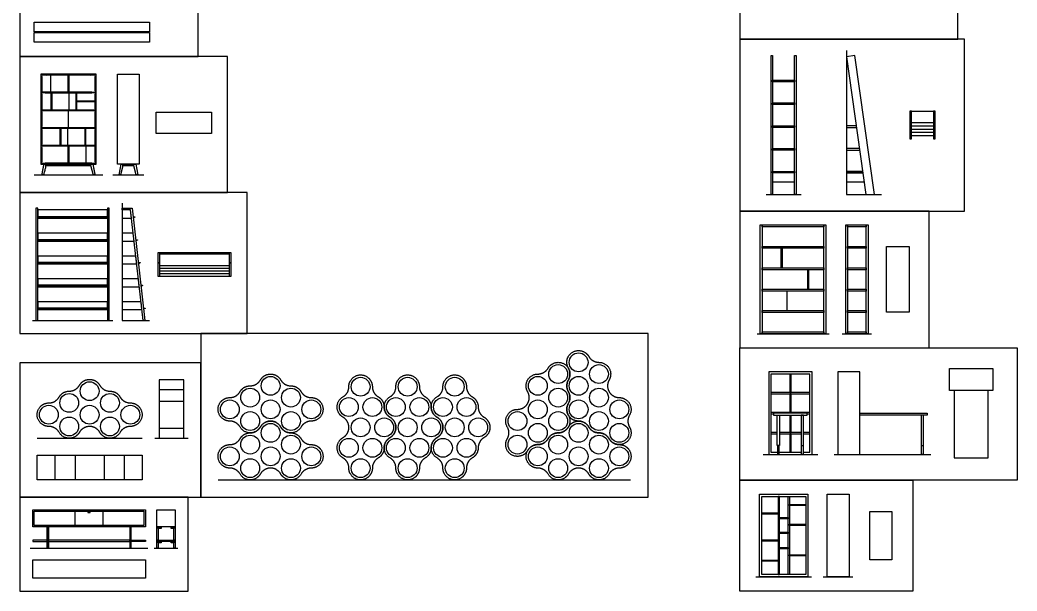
# Model space of a CAD drawing. Header units: millimetres. Extents: x 0.1 to 32.5, y -0.4 to 24.1.
# Drawn here: x 11.41 to 29.18, y 0.08 to 10.26 of the extents above; entities that cross this region are included whole.
import ezdxf

# ---------------------------------------------------------------- set-up
doc = ezdxf.new("R2010")
doc.units = ezdxf.units.MM
for name, color, linetype, true_color in [('2D$AG-DETAILS', 7, 'Continuous', 0x66ffff), ('2D$AG-DETAILS-DIAGRAM', 7, 'Continuous', 0xccff66), ('2D$AG-DIAGRAM', 7, 'Continuous', 0xfecc66), ('2D$AG-FURNITURE', 7, 'Continuous', 0x66ccff), ('2D$X-VPRT', 6, 'Continuous', 0xff00ff), ('AG-DIAGRAM', 7, 'Continuous', 0xfecc66), ('AG-FURNITURE', 7, 'Continuous', 0x66ccff), ('X-VPRT', 6, 'Continuous', 0xff00ff)]:
    doc.layers.add(name, color=color, linetype=linetype, true_color=true_color)

msp = doc.modelspace()

# ---------------------------------------------------------------- linework, layer by layer
at = {"layer": '2D$AG-DETAILS'}
for points in [[(11.871, 7.661), (11.871, 7.693)], [(12.673, 7.661), (12.673, 7.693)], [(13.243, 7.661), (13.243, 7.693)], [(13.436, 7.661), (13.436, 7.693)], [(11.903, 0.845), (11.903, 1.226)], [(13.376, 0.845), (13.376, 1.226)]]:
    msp.add_lwpolyline(points, dxfattribs=at)
at = {"layer": '2D$AG-DETAILS-DIAGRAM'}
for points in [[(13.89, 3.674), (14.329, 3.674)], [(13.89, 3.465), (14.329, 3.465)], [(13.89, 2.987), (14.329, 2.987)], [(12.031, 2.502), (12.031, 2.064)], [(12.392, 2.502), (12.392, 2.064)], [(12.906, 2.502), (12.906, 2.064)], [(13.267, 2.502), (13.267, 2.064)]]:
    msp.add_lwpolyline(points, dxfattribs=at)
at = {"layer": '2D$AG-DIAGRAM'}
for points in [[(26.136, 9.714), (26.136, 7.152), (26.764, 7.152)], [(11.661, 7.502), (12.883, 7.502)], [(13.061, 7.502), (13.618, 7.502)], [(24.704, 7.152), (25.329, 7.152)], [(13.229, 6.994), (13.229, 4.902), (13.718, 4.902)], [(11.63, 4.902), (13.062, 4.902)], [(24.544, 4.667), (25.827, 4.667)], [(26.061, 4.667), (26.584, 4.667)], [(11.714, 2.807), (13.584, 2.807)], [(13.812, 2.807), (14.407, 2.807)], [(14.939, 2.064), (22.29, 2.064)], [(11.59, 0.845), (13.689, 0.845)], [(13.799, 0.845), (14.223, 0.845)]]:
    msp.add_lwpolyline(points, dxfattribs=at)
at = {"layer": '2D$AG-FURNITURE'}
for points in [[(11.662, 10.22), (13.719, 10.22), (13.719, 10.049), (11.662, 10.049)], [(11.662, 10.036), (13.719, 10.036), (13.719, 9.865), (11.662, 9.865)], [(11.827, 10.036), (11.827, 10.049), (11.839, 10.049), (11.839, 10.036)], [(12.163, 10.036), (12.163, 10.049), (12.176, 10.049), (12.176, 10.036)], [(12.5, 10.036), (12.5, 10.049), (12.512, 10.049), (12.512, 10.036)], [(12.836, 10.036), (12.836, 10.049), (12.849, 10.049), (12.849, 10.036)], [(13.173, 10.036), (13.173, 10.049), (13.186, 10.049), (13.186, 10.036)], [(13.509, 10.036), (13.509, 10.049), (13.522, 10.049), (13.522, 10.036)], [(24.82, 7.152), (24.792, 7.152), (24.792, 9.626), (24.82, 9.626)], [(25.241, 7.152), (25.213, 7.152), (25.213, 9.626), (25.241, 9.626)], [(26.634, 7.152), (26.287, 9.626), (26.136, 9.605), (26.481, 7.152)], [(12.767, 7.693), (12.767, 9.293), (11.777, 9.293), (11.777, 7.693)], [(12.282, 8.977), (12.282, 9.274), (12.262, 9.274), (12.262, 8.977)], [(13.149, 9.293), (13.53, 9.293), (13.53, 7.693), (13.149, 7.693)], [(11.98, 8.66), (11.98, 8.958), (11.961, 8.958), (11.961, 8.66)], [(12.424, 8.66), (12.424, 8.958), (12.405, 8.958), (12.405, 8.66)], [(12.424, 8.819), (12.748, 8.819), (12.748, 8.8), (12.424, 8.8)], [(13.834, 8.617), (14.824, 8.617), (14.824, 8.236), (13.834, 8.236)], [(27.268, 8.487), (27.296, 8.487), (27.296, 8.638), (27.268, 8.638)], [(27.689, 8.487), (27.717, 8.487), (27.717, 8.638), (27.689, 8.638)], [(27.268, 8.14), (27.296, 8.14), (27.296, 8.487), (27.268, 8.487)], [(27.689, 8.14), (27.717, 8.14), (27.717, 8.487), (27.689, 8.487)], [(12.14, 8.028), (12.14, 8.325), (12.121, 8.325), (12.121, 8.028)], [(12.583, 8.028), (12.583, 8.325), (12.564, 8.325), (12.564, 8.028)], [(12.282, 7.712), (12.282, 8.009), (12.262, 8.009), (12.262, 7.712)], [(13.339, 7.661), (13.243, 7.661), (13.201, 7.502), (13.173, 7.502), (13.209, 7.693), (13.243, 7.693), (13.339, 7.693), (13.436, 7.693), (13.47, 7.693), (13.506, 7.502), (13.478, 7.502), (13.436, 7.661)], [(24.82, 7.375), (25.213, 7.375), (25.213, 7.534), (24.82, 7.534)], [(11.692, 6.909), (11.692, 4.902), (11.727, 4.902), (11.727, 6.909)], [(12.965, 6.752), (12.965, 6.877), (11.727, 6.877), (11.727, 6.752)], [(12.965, 6.909), (12.965, 4.902), (13, 4.902), (13, 6.909)], [(13.229, 6.909), (13.407, 6.909), (13.635, 4.902), (13.603, 4.902), (13.378, 6.877), (13.229, 6.877)], [(13.378, 6.877), (13.229, 6.877), (13.229, 6.726), (13.395, 6.726)], [(11.727, 6.752), (11.727, 6.746), (12.965, 6.746), (12.965, 6.752)], [(11.727, 6.746), (11.727, 6.726), (12.965, 6.726), (12.965, 6.746)], [(24.633, 4.667), (24.598, 4.667), (24.598, 6.607), (24.633, 6.607)], [(24.633, 6.572), (24.633, 6.607), (25.736, 6.607), (25.736, 6.572)], [(25.771, 4.667), (25.736, 4.667), (25.736, 6.607), (25.771, 6.607)], [(26.158, 4.667), (26.123, 4.667), (26.123, 6.607), (26.158, 6.607)], [(26.158, 6.572), (26.158, 6.607), (26.487, 6.607), (26.487, 6.572)], [(26.522, 4.667), (26.487, 4.667), (26.487, 6.607), (26.522, 6.607)], [(12.965, 6.345), (12.965, 6.46), (11.727, 6.46), (11.727, 6.345)], [(13.426, 6.46), (13.229, 6.46), (13.229, 6.32), (13.442, 6.32)], [(11.727, 6.345), (11.727, 6.339), (12.965, 6.339), (12.965, 6.345)], [(11.727, 6.339), (11.727, 6.32), (12.965, 6.32), (12.965, 6.339)], [(24.633, 6.191), (24.633, 6.226), (25.736, 6.226), (25.736, 6.191)], [(26.158, 6.191), (26.158, 6.226), (26.487, 6.226), (26.487, 6.191)], [(27.252, 6.223), (27.252, 5.052), (26.853, 5.052), (26.853, 6.223)], [(12.965, 5.939), (12.965, 6.053), (11.727, 6.053), (11.727, 5.939)], [(13.472, 6.053), (13.229, 6.053), (13.229, 5.914), (13.488, 5.914)], [(13.864, 5.931), (13.899, 5.931), (13.899, 6.109), (13.864, 6.109)], [(13.899, 6.109), (13.899, 6.091), (15.137, 6.091), (15.137, 6.109)], [(15.137, 5.931), (15.172, 5.931), (15.172, 6.109), (15.137, 6.109)], [(24.976, 5.845), (24.976, 6.191), (24.988, 6.191), (24.988, 5.845)], [(11.727, 5.939), (11.727, 5.933), (12.965, 5.933), (12.965, 5.939)], [(11.727, 5.933), (11.727, 5.914), (12.965, 5.914), (12.965, 5.933)], [(13.864, 5.697), (13.899, 5.697), (13.899, 5.931), (13.864, 5.931)], [(15.137, 5.697), (15.172, 5.697), (15.172, 5.931), (15.137, 5.931)], [(24.633, 5.81), (24.633, 5.845), (25.736, 5.845), (25.736, 5.81)], [(25.45, 5.464), (25.45, 5.81), (25.462, 5.81), (25.462, 5.464)], [(26.158, 5.81), (26.158, 5.845), (26.487, 5.845), (26.487, 5.81)], [(12.965, 5.533), (12.965, 5.647), (11.727, 5.647), (11.727, 5.533)], [(11.727, 5.533), (11.727, 5.526), (12.965, 5.526), (12.965, 5.533)], [(11.727, 5.526), (11.727, 5.507), (12.965, 5.507), (12.965, 5.526)], [(13.518, 5.647), (13.229, 5.647), (13.229, 5.507), (13.534, 5.507)], [(24.633, 5.429), (24.633, 5.464), (25.736, 5.464), (25.736, 5.429)], [(26.158, 5.429), (26.158, 5.464), (26.487, 5.464), (26.487, 5.429)], [(12.965, 5.126), (12.965, 5.24), (11.727, 5.24), (11.727, 5.126)], [(13.565, 5.24), (13.229, 5.24), (13.229, 5.101), (13.581, 5.101)], [(11.727, 5.126), (11.727, 5.12), (12.965, 5.12), (12.965, 5.126)], [(11.727, 5.12), (11.727, 5.101), (12.965, 5.101), (12.965, 5.12)], [(24.633, 5.048), (24.633, 5.083), (25.736, 5.083), (25.736, 5.048)], [(26.158, 5.048), (26.158, 5.083), (26.487, 5.083), (26.487, 5.048)], [(24.633, 4.667), (24.633, 4.702), (25.736, 4.702), (25.736, 4.667)], [(26.158, 4.667), (26.158, 4.702), (26.487, 4.702), (26.487, 4.667)], [(13.89, 3.848), (13.89, 2.807), (14.329, 2.807), (14.329, 3.848)], [(11.712, 2.502), (13.586, 2.502), (13.586, 2.064), (11.712, 2.064)], [(11.636, 1.531), (13.643, 1.531), (13.643, 1.226), (11.636, 1.226)], [(11.662, 1.505), (13.617, 1.505), (13.617, 1.251), (11.662, 1.251)], [(12.385, 1.505), (12.385, 1.251), (12.893, 1.251), (12.893, 1.505)], [(12.62, 1.505), (12.62, 1.48), (12.659, 1.48), (12.659, 1.505)], [(13.846, 1.531), (14.176, 1.531), (14.176, 1.226), (13.846, 1.226)], [(11.89, 0.845), (11.89, 1.226), (11.916, 1.226), (11.916, 0.845)], [(13.389, 0.845), (13.389, 1.226), (13.363, 1.226), (13.363, 0.845)], [(13.846, 0.991), (13.846, 1.226), (13.871, 1.226), (13.871, 0.991)], [(13.871, 1.226), (13.922, 1.226), (13.922, 1.2), (13.871, 1.2)], [(14.1, 1.226), (14.151, 1.226), (14.151, 1.2), (14.1, 1.2)], [(14.151, 0.991), (14.151, 1.226), (14.176, 1.226), (14.176, 0.991)], [(11.636, 0.965), (11.89, 0.965), (11.89, 0.991), (11.636, 0.991)], [(11.916, 0.965), (13.363, 0.965), (13.363, 0.991), (11.916, 0.991)], [(13.643, 0.965), (13.389, 0.965), (13.389, 0.991), (13.643, 0.991)], [(13.846, 0.965), (13.846, 0.991), (14.176, 0.991), (14.176, 0.965)], [(13.846, 0.845), (13.846, 0.965), (13.871, 0.965), (13.871, 0.845)], [(13.871, 0.965), (13.922, 0.965), (13.922, 0.94), (13.871, 0.94)], [(14.1, 0.965), (14.151, 0.965), (14.151, 0.94), (14.1, 0.94)], [(14.151, 0.845), (14.151, 0.965), (14.176, 0.965), (14.176, 0.845)], [(11.636, 0.642), (13.643, 0.642), (13.643, 0.311), (11.636, 0.311)]]:
    msp.add_lwpolyline(points, close=True, dxfattribs=at)
for points in [[(11.961, 8.977), (11.961, 9.274)], [(12.282, 8.66), (12.282, 8.958)], [(12.272, 8.344), (12.272, 8.641)], [(27.296, 8.638), (27.689, 8.638)], [(26.309, 8.375), (26.136, 8.375), (26.136, 8.346), (26.313, 8.346)], [(27.689, 8.425), (27.296, 8.425)], [(27.689, 8.368), (27.296, 8.368)], [(12.262, 8.028), (12.262, 8.325)], [(27.689, 8.311), (27.296, 8.311)], [(27.689, 8.254), (27.296, 8.254)], [(27.689, 8.197), (27.296, 8.197)], [(12.583, 8.009), (12.583, 7.712)], [(26.366, 7.968), (26.136, 7.968), (26.136, 7.94), (26.37, 7.94)], [(26.423, 7.562), (26.136, 7.562), (26.136, 7.534), (26.427, 7.534)], [(26.427, 7.534), (26.136, 7.534), (26.136, 7.375), (26.449, 7.375)], [(13.425, 6.752), (13.455, 6.752), (13.455, 6.746), (13.427, 6.729)], [(13.471, 6.345), (13.502, 6.345), (13.502, 6.339), (13.473, 6.323)], [(13.517, 5.939), (13.548, 5.939), (13.548, 5.933), (13.52, 5.916)], [(13.899, 5.882), (15.137, 5.882)], [(13.899, 5.836), (15.137, 5.836)], [(13.899, 5.79), (15.137, 5.79)], [(13.899, 5.743), (15.137, 5.743)], [(13.899, 5.697), (15.137, 5.697)], [(13.563, 5.533), (13.594, 5.533), (13.594, 5.526), (13.566, 5.51)], [(25.076, 5.429), (25.076, 5.083)], [(13.61, 5.126), (13.641, 5.126), (13.641, 5.12), (13.612, 5.104)]]:
    msp.add_lwpolyline(points, dxfattribs=at)
for centre in [(21.363, 4.159), (21, 3.95), (21.726, 3.95), (12.649, 3.645), (15.874, 3.74), (17.479, 3.725), (18.317, 3.725), (19.155, 3.725), (20.637, 3.74), (21.363, 3.74), (12.286, 3.436), (13.012, 3.436), (15.511, 3.531), (16.237, 3.531), (21, 3.531), (21.726, 3.531), (11.923, 3.226), (12.649, 3.226), (13.375, 3.226), (15.148, 3.321), (15.874, 3.321), (16.6, 3.321), (17.269, 3.362), (17.688, 3.362), (18.107, 3.362), (18.526, 3.362), (18.946, 3.362), (19.365, 3.362), (20.637, 3.321), (21.363, 3.321), (22.089, 3.321), (15.511, 3.112), (16.237, 3.112), (20.274, 3.112), (21, 3.112), (21.726, 3.112), (12.286, 3.016), (13.012, 3.016), (15.874, 2.902), (17.479, 2.999), (17.898, 2.999), (18.317, 2.999), (18.736, 2.999), (19.155, 2.999), (19.574, 2.999), (20.637, 2.902), (21.363, 2.902), (22.089, 2.902), (15.511, 2.693), (16.237, 2.693), (20.274, 2.693), (21, 2.693), (21.726, 2.693), (17.269, 2.636), (17.688, 2.636), (18.107, 2.636), (18.526, 2.636), (18.946, 2.636), (19.365, 2.636), (15.148, 2.483), (15.874, 2.483), (16.6, 2.483), (20.637, 2.483), (21.363, 2.483), (22.089, 2.483), (15.511, 2.274), (16.237, 2.274), (17.479, 2.274), (18.317, 2.274), (19.155, 2.274), (21, 2.274), (21.726, 2.274)]:
    msp.add_circle(centre, 0.168, dxfattribs=at)
for points, knots in [([(11.796, 8.977), (11.796, 9.125), (11.796, 9.274), (12.272, 9.274), (12.748, 9.274), (12.748, 9.125), (12.748, 8.977), (12.272, 8.977), (11.796, 8.977)], [-9.2875, -9.2875, -9.2875, -8.3125, -8.3125, -5.1875, -5.1875, -4.2125, -4.2125, -1.0875, -1.0875, -1.0875]), ([(25.213, 9.188), (25.016, 9.188), (24.82, 9.188), (24.82, 9.173), (24.82, 9.159), (25.016, 9.159), (25.213, 9.159), (25.213, 9.173), (25.213, 9.188)], [1.8528874, 1.8528874, 1.8528874, 2.1866497, 2.1866497, 2.2803997, 2.2803997, 2.624233, 2.624233, 2.717983, 2.717983, 2.717983]), ([(11.796, 8.66), (11.796, 8.809), (11.796, 8.958), (12.272, 8.958), (12.748, 8.958), (12.748, 8.809), (12.748, 8.66), (12.272, 8.66), (11.796, 8.66)], [-10.325, -10.325, -10.325, -9.35, -9.35, -6.225, -6.225, -5.25, -5.25, -2.125, -2.125, -2.125]), ([(25.213, 8.781), (25.016, 8.781), (24.82, 8.781), (24.82, 8.767), (24.82, 8.753), (25.016, 8.753), (25.213, 8.753), (25.213, 8.767), (25.213, 8.781)], [1.8528874, 1.8528874, 1.8528874, 2.1866497, 2.1866497, 2.2803997, 2.2803997, 2.624233, 2.624233, 2.717983, 2.717983, 2.717983]), ([(12.748, 8.344), (12.272, 8.344), (11.796, 8.344), (11.796, 8.493), (11.796, 8.641), (12.272, 8.641), (12.748, 8.641), (12.748, 8.493), (12.748, 8.344)], [-3.125, -3.125, -3.125, 0, 0, 0.975, 0.975, 4.1, 4.1, 5.075, 5.075, 5.075]), ([(25.213, 8.375), (25.016, 8.375), (24.82, 8.375), (24.82, 8.361), (24.82, 8.346), (25.016, 8.346), (25.213, 8.346), (25.213, 8.361), (25.213, 8.375)], [1.8528874, 1.8528874, 1.8528874, 2.1866497, 2.1866497, 2.2803997, 2.2803997, 2.624233, 2.624233, 2.717983, 2.717983, 2.717983]), ([(12.748, 8.028), (12.272, 8.028), (11.796, 8.028), (11.796, 8.177), (11.796, 8.325), (12.272, 8.325), (12.748, 8.325), (12.748, 8.177), (12.748, 8.028)], [-3.125, -3.125, -3.125, 0, 0, 0.975, 0.975, 4.1, 4.1, 5.075, 5.075, 5.075]), ([(12.748, 8.009), (12.748, 7.86), (12.748, 7.712), (12.272, 7.712), (11.796, 7.712), (11.796, 7.86), (11.796, 8.009), (12.272, 8.009), (12.748, 8.009)], [-1.0375, -1.0375, -1.0375, -0.0625, -0.0625, 3.0625, 3.0625, 4.0375, 4.0375, 7.1625, 7.1625, 7.1625]), ([(25.213, 7.968), (25.016, 7.968), (24.82, 7.968), (24.82, 7.954), (24.82, 7.94), (25.016, 7.94), (25.213, 7.94), (25.213, 7.954), (25.213, 7.968)], [1.8528874, 1.8528874, 1.8528874, 2.1866497, 2.1866497, 2.2803997, 2.2803997, 2.624233, 2.624233, 2.717983, 2.717983, 2.717983]), ([(12.673, 7.661), (12.694, 7.582), (12.715, 7.502), (12.729, 7.502), (12.744, 7.502), (12.725, 7.597), (12.707, 7.693), (12.69, 7.693), (12.673, 7.693), (12.272, 7.693), (11.871, 7.693), (11.854, 7.693), (11.837, 7.693), (11.819, 7.597), (11.8, 7.502), (11.815, 7.502), (11.829, 7.502), (11.85, 7.582), (11.871, 7.661), (12.272, 7.661), (12.673, 7.661)], [0, 0, 0, 0.538871, 0.538871, 0.631442, 0.631442, 1.267685, 1.267685, 1.379433, 1.379433, 2.695717, 2.695717, 2.807465, 2.807465, 3.443708, 3.443708, 3.536279, 3.536279, 4.07515, 4.07515, 5.391435, 5.391435, 5.391435]), ([(25.213, 7.562), (25.016, 7.562), (24.82, 7.562), (24.82, 7.548), (24.82, 7.534), (25.016, 7.534), (25.213, 7.534), (25.213, 7.548), (25.213, 7.562)], [1.8528874, 1.8528874, 1.8528874, 2.1866497, 2.1866497, 2.2803997, 2.2803997, 2.624233, 2.624233, 2.717983, 2.717983, 2.717983])]:
    msp.add_open_spline(points, degree=2, knots=knots, dxfattribs=at)
for points in [[(21.184, 3.43), (21.119, 3.324), (21.181, 3.216), (21.243, 3.109), (21.367, 3.112), (21.481, 3.109), (21.541, 3.012), (21.601, 2.902), (21.726, 2.902), (21.843, 2.902), (21.904, 2.803), (21.964, 2.693), (22.089, 2.693), (22.298, 2.693), (22.298, 2.902), (22.298, 2.962), (22.267, 3.012), (22.212, 3.115), (22.27, 3.216), (22.375, 3.398), (22.194, 3.503), (22.147, 3.53), (22.093, 3.531), (21.969, 3.528), (21.907, 3.636), (21.849, 3.737), (21.904, 3.84), (21.935, 3.89), (21.935, 3.95), (21.935, 4.159), (21.726, 4.159), (21.609, 4.159), (21.548, 4.259), (21.519, 4.311), (21.468, 4.341), (21.286, 4.446), (21.181, 4.264), (21.119, 4.156), (21.185, 4.049), (21.24, 3.946), (21.181, 3.845), (21.119, 3.737), (21.185, 3.63), (21.238, 3.53), (21.184, 3.43)], [(20.996, 2.902), (21.119, 2.9), (21.181, 3.007), (21.243, 3.114), (21.179, 3.22), (21.124, 3.32), (21.178, 3.421), (21.244, 3.527), (21.181, 3.636), (21.123, 3.737), (21.178, 3.84), (21.244, 3.946), (21.181, 4.055), (21.077, 4.236), (20.895, 4.131), (20.844, 4.102), (20.815, 4.049), (20.754, 3.95), (20.637, 3.95), (20.427, 3.95), (20.427, 3.74), (20.427, 3.687), (20.453, 3.639), (20.517, 3.533), (20.456, 3.426), (20.397, 3.325), (20.28, 3.321), (20.221, 3.323), (20.169, 3.293), (19.988, 3.188), (20.093, 3.007), (20.151, 2.906), (20.096, 2.803), (20.064, 2.752), (20.064, 2.693), (20.064, 2.483), (20.274, 2.483), (20.399, 2.483), (20.459, 2.593), (20.52, 2.693), (20.637, 2.693), (20.762, 2.693), (20.822, 2.803), (20.882, 2.9), (20.996, 2.902)], [(16.057, 3.841), (15.998, 3.95), (15.874, 3.95), (15.75, 3.95), (15.69, 3.841), (15.631, 3.744), (15.517, 3.74), (15.392, 3.744), (15.329, 3.636), (15.271, 3.534), (15.154, 3.531), (15.029, 3.534), (14.966, 3.426), (14.861, 3.245), (15.043, 3.14), (15.094, 3.11), (15.154, 3.112), (15.271, 3.108), (15.329, 3.007), (15.434, 2.825), (15.615, 2.93), (15.662, 2.957), (15.69, 3.003), (15.75, 3.112), (15.874, 3.112), (15.99, 3.112), (16.052, 3.012), (16.08, 2.96), (16.132, 2.93), (16.313, 2.825), (16.418, 3.007), (16.476, 3.108), (16.593, 3.112), (16.653, 3.11), (16.704, 3.14), (16.886, 3.245), (16.781, 3.426), (16.718, 3.534), (16.593, 3.531), (16.476, 3.534), (16.418, 3.636), (16.355, 3.744), (16.23, 3.74), (16.116, 3.744), (16.057, 3.841)], [(17.999, 2.816), (18.107, 2.875), (18.107, 2.999), (18.107, 3.123), (17.999, 3.183), (17.901, 3.242), (17.898, 3.356), (17.901, 3.481), (17.793, 3.544), (17.692, 3.602), (17.688, 3.719), (17.692, 3.844), (17.583, 3.907), (17.402, 4.012), (17.297, 3.83), (17.267, 3.779), (17.269, 3.719), (17.266, 3.602), (17.164, 3.544), (16.983, 3.439), (17.088, 3.258), (17.115, 3.211), (17.161, 3.183), (17.269, 3.123), (17.269, 2.999), (17.269, 2.883), (17.17, 2.821), (17.117, 2.793), (17.088, 2.741), (16.983, 2.56), (17.164, 2.455), (17.266, 2.397), (17.269, 2.28), (17.267, 2.22), (17.297, 2.169), (17.402, 1.987), (17.583, 2.092), (17.692, 2.155), (17.688, 2.28), (17.692, 2.397), (17.793, 2.455), (17.901, 2.518), (17.898, 2.643), (17.901, 2.757), (17.999, 2.816)], [(18.837, 2.816), (18.946, 2.875), (18.946, 2.999), (18.946, 3.123), (18.837, 3.183), (18.74, 3.242), (18.736, 3.356), (18.74, 3.481), (18.631, 3.544), (18.53, 3.602), (18.526, 3.719), (18.53, 3.844), (18.422, 3.907), (18.24, 4.012), (18.135, 3.83), (18.106, 3.779), (18.107, 3.719), (18.104, 3.602), (18.003, 3.544), (17.821, 3.439), (17.926, 3.258), (17.953, 3.211), (17.999, 3.183), (18.107, 3.123), (18.107, 2.999), (18.107, 2.883), (18.008, 2.821), (17.956, 2.793), (17.926, 2.741), (17.821, 2.56), (18.003, 2.455), (18.104, 2.397), (18.107, 2.28), (18.106, 2.22), (18.135, 2.169), (18.24, 1.987), (18.422, 2.092), (18.53, 2.155), (18.526, 2.28), (18.53, 2.397), (18.631, 2.455), (18.74, 2.518), (18.736, 2.643), (18.74, 2.757), (18.837, 2.816)], [(19.675, 2.816), (19.784, 2.875), (19.784, 2.999), (19.784, 3.123), (19.675, 3.183), (19.578, 3.242), (19.574, 3.356), (19.578, 3.481), (19.469, 3.544), (19.368, 3.602), (19.365, 3.719), (19.368, 3.844), (19.26, 3.907), (19.078, 4.012), (18.974, 3.83), (18.944, 3.779), (18.946, 3.719), (18.942, 3.602), (18.841, 3.544), (18.659, 3.439), (18.764, 3.258), (18.791, 3.211), (18.837, 3.183), (18.946, 3.123), (18.946, 2.999), (18.946, 2.883), (18.846, 2.821), (18.794, 2.793), (18.764, 2.741), (18.659, 2.56), (18.841, 2.455), (18.942, 2.397), (18.946, 2.28), (18.944, 2.22), (18.974, 2.169), (19.078, 1.987), (19.26, 2.092), (19.368, 2.155), (19.365, 2.28), (19.368, 2.397), (19.469, 2.455), (19.578, 2.518), (19.574, 2.643), (19.578, 2.757), (19.675, 2.816)], [(12.833, 3.746), (12.773, 3.855), (12.649, 3.855), (12.525, 3.855), (12.465, 3.746), (12.406, 3.649), (12.292, 3.645), (12.167, 3.649), (12.105, 3.54), (12.046, 3.439), (11.929, 3.436), (11.804, 3.439), (11.742, 3.331), (11.637, 3.149), (11.818, 3.045), (11.87, 3.015), (11.929, 3.016), (12.046, 3.013), (12.105, 2.912), (12.209, 2.73), (12.391, 2.835), (12.437, 2.862), (12.465, 2.908), (12.525, 3.016), (12.649, 3.016), (12.766, 3.016), (12.827, 2.917), (12.856, 2.865), (12.907, 2.835), (13.089, 2.73), (13.193, 2.912), (13.252, 3.013), (13.369, 3.016), (13.428, 3.015), (13.48, 3.045), (13.661, 3.149), (13.556, 3.331), (13.494, 3.439), (13.369, 3.436), (13.252, 3.439), (13.193, 3.54), (13.131, 3.649), (13.006, 3.645), (12.892, 3.649), (12.833, 3.746)], [(16.057, 3.003), (15.998, 3.112), (15.874, 3.112), (15.75, 3.112), (15.69, 3.003), (15.631, 2.906), (15.517, 2.902), (15.392, 2.906), (15.329, 2.797), (15.271, 2.696), (15.154, 2.693), (15.029, 2.696), (14.966, 2.588), (14.861, 2.406), (15.043, 2.302), (15.094, 2.272), (15.154, 2.274), (15.271, 2.27), (15.329, 2.169), (15.434, 1.987), (15.615, 2.092), (15.662, 2.119), (15.69, 2.165), (15.75, 2.274), (15.874, 2.274), (15.99, 2.274), (16.052, 2.174), (16.08, 2.122), (16.132, 2.092), (16.313, 1.987), (16.418, 2.169), (16.476, 2.27), (16.593, 2.274), (16.653, 2.272), (16.704, 2.302), (16.886, 2.406), (16.781, 2.588), (16.718, 2.696), (16.593, 2.693), (16.476, 2.696), (16.418, 2.797), (16.355, 2.906), (16.23, 2.902), (16.116, 2.906), (16.057, 3.003)], [(21.547, 3.003), (21.487, 3.112), (21.363, 3.112), (21.239, 3.112), (21.179, 3.003), (21.12, 2.906), (21.006, 2.902), (20.881, 2.906), (20.818, 2.797), (20.76, 2.696), (20.643, 2.693), (20.518, 2.696), (20.456, 2.588), (20.351, 2.406), (20.532, 2.302), (20.584, 2.272), (20.643, 2.274), (20.76, 2.27), (20.818, 2.169), (20.923, 1.987), (21.105, 2.092), (21.151, 2.119), (21.179, 2.165), (21.239, 2.274), (21.363, 2.274), (21.48, 2.274), (21.541, 2.174), (21.57, 2.122), (21.621, 2.092), (21.803, 1.987), (21.907, 2.169), (21.966, 2.27), (22.083, 2.274), (22.142, 2.272), (22.194, 2.302), (22.375, 2.406), (22.27, 2.588), (22.208, 2.696), (22.083, 2.693), (21.966, 2.696), (21.907, 2.797), (21.845, 2.906), (21.72, 2.902), (21.606, 2.906), (21.547, 3.003)]]:
    msp.add_rational_spline(points, [0.870856958038, 0.803214054255, 1, 0.803214054255, 0.870856958038, 0.71462866046, 0.759916847881, 0.698629752682, 0.871505235629, 0.707975820648, 0.753974587521, 0.693166734068, 0.864690396572, 0.611428443043, 0.864690396572, 0.773678494426, 0.748078441291, 0.702440339598, 0.864690394193, 0.611428441361, 0.864690394193, 0.781587357712, 0.753021645887, 0.694531476785, 0.864690393682, 0.702440339183, 0.748078440849, 0.773678493968, 0.864690396062, 0.611428442682, 0.864690396062, 0.702440341116, 0.748078442908, 0.773678496098, 0.864690398441, 0.611428444365, 0.864690398441, 0.693166735567, 0.75397458915, 0.707975822178, 0.871505237513, 0.698629754193, 0.759916849523, 0.714628662004, 0.87085695992], degree=2, knots=[0.284553, 0.284553, 0.284553, 0.86721, 0.86721, 1.449868, 1.449868, 1.992581, 1.992581, 2.579914, 2.579914, 3.135487, 3.135487, 3.722819, 3.722819, 4.59004, 4.59004, 4.901684, 4.901684, 5.457254, 5.457254, 6.324465, 6.324465, 6.609023, 6.609023, 7.191678, 7.191678, 7.747251, 7.747251, 8.058905, 8.058905, 8.926115, 8.926115, 9.481686, 9.481686, 9.79334, 9.79334, 10.660555, 10.660555, 11.247883, 11.247883, 11.803456, 11.803456, 12.390789, 12.390789, 12.933502, 12.933502, 12.933502], dxfattribs=at)
at = {"layer": '2D$X-VPRT'}
for points in [[(24.238, 9.921), (28.123, 9.921), (28.123, 12.486), (24.238, 12.486)], [(11.408, 9.611), (14.583, 9.611), (14.583, 11.77), (11.408, 11.77)], [(24.238, 6.856), (28.241, 6.856), (28.241, 9.921), (24.238, 9.921)], [(11.408, 7.184), (15.109, 7.184), (15.109, 9.611), (11.408, 9.611)], [(11.408, 4.674), (15.456, 4.674), (15.456, 7.184), (11.408, 7.184)], [(24.238, 4.418), (27.608, 4.418), (27.608, 6.856), (24.238, 6.856)], [(14.633, 1.759), (22.603, 1.759), (22.603, 4.674), (14.633, 4.674)], [(11.408, 1.759), (14.633, 1.759), (14.633, 4.153), (11.408, 4.153)], [(11.408, 0.083), (14.405, 0.083), (14.405, 1.759), (11.408, 1.759)]]:
    msp.add_lwpolyline(points, close=True, dxfattribs=at)
at = {"layer": 'AG-DIAGRAM'}
for points in [[(24.65, 2.518), (25.626, 2.518)], [(25.919, 2.518), (27.638, 2.518)], [(24.522, 0.337), (25.516, 0.337)], [(25.723, 0.337), (26.251, 0.337)]]:
    msp.add_lwpolyline(points, dxfattribs=at)
at = {"layer": 'AG-FURNITURE'}
for points in [[(24.752, 2.518), (25.523, 2.518), (25.523, 3.988), (24.752, 3.988)], [(25.126, 3.619), (25.149, 3.619), (25.149, 3.95), (25.126, 3.95)], [(25.983, 2.518), (26.373, 2.518), (26.373, 3.988), (25.983, 3.988)], [(27.973, 4.048), (28.744, 4.048), (28.744, 3.658), (27.973, 3.658)], [(24.79, 3.596), (25.485, 3.596), (25.485, 3.619), (24.79, 3.619)], [(25.126, 3.264), (25.149, 3.264), (25.149, 3.596), (25.126, 3.596)], [(28.059, 2.458), (28.659, 2.458), (28.659, 3.658), (28.059, 3.658)], [(24.838, 3.22), (25.438, 3.22), (25.438, 3.251), (24.838, 3.251)], [(24.946, 3.22), (24.946, 2.674), (24.901, 2.674), (24.901, 3.22)], [(25.33, 3.22), (25.33, 2.674), (25.374, 2.674), (25.374, 3.22)], [(27.573, 3.251), (27.573, 3.22), (26.373, 3.22), (26.373, 3.251)], [(27.465, 3.22), (27.465, 2.674), (27.51, 2.674), (27.51, 3.22)], [(25.126, 2.556), (25.149, 2.556), (25.149, 2.887), (25.126, 2.887)], [(24.939, 2.674), (24.907, 2.674), (24.907, 2.518), (24.939, 2.518)], [(25.336, 2.674), (25.368, 2.674), (25.368, 2.518), (25.336, 2.518)], [(27.472, 2.674), (27.504, 2.674), (27.504, 2.518), (27.472, 2.518)], [(24.589, 0.337), (24.589, 1.807), (25.449, 1.807), (25.449, 0.337)], [(25.792, 0.337), (25.792, 1.807), (26.182, 1.807), (26.182, 0.337)], [(24.627, 0.375), (24.627, 1.769), (25.411, 1.769), (25.411, 0.375)], [(24.919, 0.375), (24.942, 0.375), (24.942, 1.769), (24.919, 1.769)], [(25.119, 0.375), (25.096, 0.375), (25.096, 1.769), (25.119, 1.769)], [(25.119, 1.605), (25.119, 1.628), (25.411, 1.628), (25.411, 1.605)], [(24.627, 1.453), (24.627, 1.476), (24.919, 1.476), (24.919, 1.453)], [(26.946, 1.502), (26.946, 0.642), (26.556, 0.642), (26.556, 1.502)], [(24.942, 1.369), (24.942, 1.392), (25.096, 1.392), (25.096, 1.369)], [(25.119, 1.25), (25.119, 1.273), (25.411, 1.273), (25.411, 1.25)], [(24.942, 1.109), (24.942, 1.132), (25.096, 1.132), (25.096, 1.109)], [(24.627, 0.97), (24.627, 0.993), (24.919, 0.993), (24.919, 0.97)], [(24.942, 0.834), (24.942, 0.857), (25.096, 0.857), (25.096, 0.834)], [(25.119, 0.708), (25.119, 0.731), (25.411, 0.731), (25.411, 0.708)], [(24.627, 0.613), (24.627, 0.636), (24.919, 0.636), (24.919, 0.613)]]:
    msp.add_lwpolyline(points, close=True, dxfattribs=at)
for points in [[(25.368, 2.556), (25.485, 2.556), (25.485, 3.95), (24.79, 3.95), (24.79, 2.556), (24.907, 2.556)], [(25.438, 3.241), (25.485, 3.241), (25.485, 3.264), (24.79, 3.264), (24.79, 3.241), (24.838, 3.241)], [(25.126, 3.22), (25.126, 2.91), (25.149, 2.91), (25.149, 3.22)], [(24.901, 2.91), (24.79, 2.91), (24.79, 2.887), (24.901, 2.887)], [(25.33, 2.91), (24.946, 2.91)], [(24.946, 2.887), (25.33, 2.887)], [(25.374, 2.887), (25.485, 2.887), (25.485, 2.91), (25.374, 2.91)], [(24.939, 2.556), (25.336, 2.556)]]:
    msp.add_lwpolyline(points, dxfattribs=at)
at = {"layer": 'X-VPRT'}
for points in [[(24.238, 4.418), (29.177, 4.418), (29.177, 2.061), (24.238, 2.061)], [(24.238, 2.061), (27.321, 2.061), (27.321, 0.083), (24.238, 0.083)]]:
    msp.add_lwpolyline(points, close=True, dxfattribs=at)

doc.saveas('drawing.dxf')
